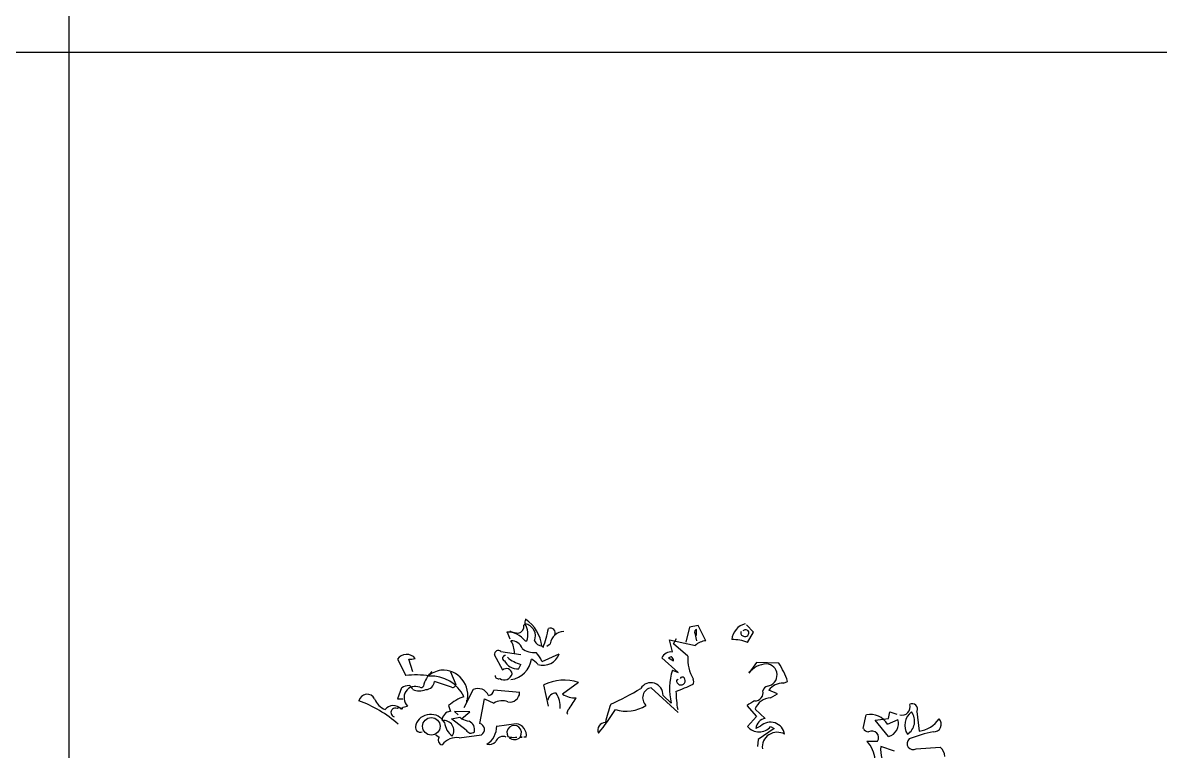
# Model space of a CAD drawing. Header units: millimetres. Extents: x 0 to 25200, y 0 to 17820.
# Drawn here: x 5622 to 6733, y 8252 to 8963 of the extents above; entities that cross this region are included whole.
import ezdxf

# ---------------------------------------------------------------- set-up
doc = ezdxf.new("R2010")
doc.units = ezdxf.units.MM
doc.header["$LTSCALE"] = 100
doc.header["$MEASUREMENT"] = 0
doc.layers.add('CO-TREE', color=251, linetype='Continuous')
doc.layers.add('TB-FORM', color=7, linetype='Continuous')

# ---------------------------------------------------------------- blocks, each defined once
blk = doc.blocks.new('T-114')
at = {"layer": 'CO-TREE'}
for p, q in [((-80.3, 1146.3), (-81.5, 1146.3)), ((88.9, 1145.7), (80.3, 1144)), ((96.4, 1130.8), (88.9, 1145.7)), ((142.9, 1139.4), (136, 1146.3)), ((-97.5, 1138.8), (-98.1, 1139.4)), ((-94.7, 1132.5), (-97.5, 1138.8)), ((-94.1, 1140), (-95.2, 1140)), ((80.3, 1144), (76.9, 1129.6)), ((85.5, 1138.2), (87.2, 1130.8)), ((87.2, 1135.9), (87.2, 1141.7)), ((137.1, 1129.1), (142.9, 1139.4)), ((-80.3, 1130.8), (-78.6, 1130.8)), ((-62.5, 1124.5), (-63.7, 1125.6)), ((-59.1, 1125.6), (-55.6, 1127.9)), ((63.7, 1119.9), (60.8, 1131.9)), ((60.8, 1131.9), (86.1, 1126.2)), ((64.8, 1127.9), (67.7, 1133.1)), ((78.6, 1115.9), (64.8, 1127.9)), ((-204.8, 1113), (-196.8, 1096.9)), ((-189.9, 1100.4), (-193.9, 1113)), ((-102.1, 1102.1), (-110.2, 1117)), ((-103.8, 1120.4), (-84.3, 1117.6)), ((-63.7, 1110.7), (-47, 1118.2)), ((69.4, 1099.8), (53.4, 1114.1)), ((62.5, 1115.3), (59.7, 1114.1)), ((59.7, 1114.1), (64.8, 1111.3)), ((-171.5, 1100.4), (-171, 1100.9)), ((-153.2, 1100.4), (-148, 1088.3)), ((-86.6, 1103.2), (-84.3, 1107.8)), ((63.7, 1102.1), (69.4, 1099.8)), ((145.7, 1109.5), (138.3, 1099.2)), ((138.3, 1100.4), (138.8, 1099.8)), ((138.8, 1099.8), (138.8, 1100.9)), ((138.8, 1100.9), (140, 1100.9)), ((167.5, 1109), (145.7, 1109.5)), ((-173.8, 1098.1), (-175.6, 1095.8)), ((-173.8, 1098.1), (-173.8, 1096.4)), ((-173.8, 1096.4), (-173.8, 1098.1)), ((-152, 1085.5), (-168.7, 1091.2)), ((-28.1, 1090), (-43.6, 1078.6)), ((67.7, 1092.3), (69.4, 1093.5)), ((172.1, 1089.5), (176.1, 1091.2)), ((-200.8, 1084.9), (-204.8, 1074)), ((-130.8, 1083.2), (-140, 1065.4)), ((-85.5, 1080.3), (-110.7, 1082.6)), ((-57.4, 1067.1), (-62, 1087.7)), ((69.4, 1060.8), (43, 1084.9)), ((166.4, 1079.1), (157.8, 1082.6)), ((159.5, 1075.1), (166.4, 1079.1)), ((-204.8, 1074), (-199.6, 1074)), ((-199.6, 1065.9), (-195.1, 1067.1)), ((-154.9, 1067.7), (-153.2, 1061.9)), ((-137.1, 1071.1), (-137.1, 1072.8)), ((-124.5, 1049.9), (-119.9, 1074)), ((-119.9, 1074), (-110.7, 1070)), ((54.5, 1077.4), (62.5, 1070)), ((136.5, 1067.7), (145.7, 1056.8)), ((-203.7, 1065.9), (-204.8, 1064.8)), ((-204.8, 1064.8), (-203.7, 1065.9)), ((-201.4, 1064.2), (-200.8, 1064.8)), ((-200.2, 1064.2), (-199.6, 1065.9)), ((-152, 1054.5), (-144, 1056.2)), ((-134.2, 1061.4), (-149.2, 1061.9)), ((-149.2, 1061.9), (-145.7, 1058.5)), ((-144, 1056.2), (-142.3, 1054.5)), ((-142.3, 1054.5), (-134.2, 1061.4)), ((-38.4, 1063.1), (-39.6, 1060.2)), ((-39.6, 1060.2), (-38.4, 1059.1)), ((145.7, 1056.8), (137.1, 1047)), ((154.3, 1055), (144.6, 1064.2)), ((250.1, 1045.3), (253, 1058.5)), ((274.8, 1055), (276, 1061.4)), ((276, 1061.4), (282.8, 1059.1)), ((302.3, 1061.9), (304.6, 1042.4)), ((-137.7, 1043.6), (-152, 1054.5)), ((-107.9, 1047.6), (-88.9, 1049.9)), ((149.7, 1047.6), (145.1, 1045.3)), ((162.9, 1045.3), (147.4, 1034.4)), ((159.5, 1047), (162.9, 1045.3)), ((261.6, 1053.3), (274.8, 1055)), ((274.8, 1037.3), (261.6, 1053.3)), ((273.7, 1049.3), (284, 1053.9)), ((-167.5, 1039), (-164.1, 1036.7)), ((-144.6, 1036.1), (-122.8, 1039)), ((-89.5, 1036.7), (-88.4, 1036.7)), ((-83.2, 1036.7), (-84.9, 1037.3)), ((-84.9, 1036.7), (-83.2, 1036.7)), ((-79.2, 1036.7), (-81.5, 1036.7)), ((147.4, 1034.4), (146.9, 1027.5)), ((253.6, 1032.7), (263.9, 1032.7)), ((280.5, 1022.9), (267.3, 1027.5)), ((301.8, 1025.2), (325.3, 1026.9))]:
    blk.add_line(p, q, dxfattribs=at)
blk.add_circle((-171.8, 1047.3), 8.61, dxfattribs=at)
for centre, radius, start, end in [((-88.5, 1145.1), 7.14, 285.3317, 9.1978), ((-71.4, 1148.3), 9.12, 155.8545, 192.7243), ((-96.1, 1137.4), 18.7, 339.3427, 32.4696), ((-82, 1135.6), 11.9, 335.7565, 82.0167), ((-101.6, 1120.6), 38.2, 7.4912, 55.1662), ((139.3, 1130.3), 17.7, 104.5014, 174.6464), ((-97.6, 1117.7), 21.7, 37.0878, 91.2702), ((-82.8, 1171.9), 33.9, 250.5235, 263.4873), ((-161, 1162), 105.3, 339.0983, 349.4844), ((-55.6, 1138.3), 4.88, 338.825, 111.175), ((-41.9, 1126.1), 13.9, 92.2727, 172.5222), ((87.5, 1139.4), 2.31, 97.1261, 209.7438), ((133.7, 1138.5), 3.21, 153.4349, 259.6952), ((135.1, 1138.2), 3.45, 41.635, 138.365), ((134.7, 1138.5), 3.56, 242.4037, 34.3292), ((-113, 1118.9), 22.4, 359.6668, 32.224), ((-93.2, 1120.4), 10.4, 16.2201, 95.0192), ((-70.7, 1140.7), 21.4, 234.1602, 273.3194), ((-62.2, 1135.6), 10.1, 208.7414, 261.8683), ((97.1, 1115.1), 15.7, 92.8026, 135.1224), ((123.2, 1097), 35, 66.4928, 92.5243), ((-196, 1106.8), 10.8, 38.821, 144.9973), ((-191.9, 1125.9), 13.1, 261.1596, 289.2292), ((-106.3, 1117.5), 3.87, 50.2263, 186.9946), ((-99.6, 1113.8), 2.65, 81.8703, 253.0721), ((-87.1, 1118.3), 15, 207.739, 271.7482), ((-76.8, 1138.3), 31.4, 228.7415, 256.1529), ((-97, 1115.9), 23.1, 277.1264, 352.8736), ((-86.3, 1091.5), 24.8, 41.2499, 60.1713), ((-83.8, 1103.5), 21.3, 19.6553, 47.7248), ((-62.7, 1123.7), 16.7, 252.6918, 340.4383), ((62.1, 1110.5), 9.49, 80.5456, 157.5636), ((60.3, 1111.4), 4.5, 358.7818, 60.708), ((120.7, 1113.8), 42.1, 177.1858, 208.8034), ((-153.8, 1080.8), 26.4, 132.1581, 167.329), ((-159.5, 1079.1), 23.1, 97.1251, 133.9949), ((-160.7, 1077.6), 24.5, 344.5649, 93.7824), ((-98.4, 1098.2), 5.43, 5.0042, 133.8837), ((118.3, 1084.1), 57.5, 161.7154, 194.1937), ((157, 1084.8), 23.6, 93.6631, 142.4819), ((154.9, 1097.4), 11, 279.0726, 86.953), ((103, 1066.8), 77.1, 18.4576, 33.1844), ((-187.2, 1020.5), 77, 79.9952, 97.1406), ((-177.5, 1092), 8.86, 271.3927, 354.6575), ((-172.4, 1060.1), 36.3, 26.454, 92.1914), ((-106.4, 1096.9), 3.16, 178.9595, 297.0297), ((-100.5, 1100.4), 7.76, 234.6449, 347.064), ((-42.3, 1048), 44.4, 71.4154, 116.3417), ((42.7, 1078.1), 11.8, 356.6422, 148.3067), ((71.9, 1091.9), 4.24, 173.9046, 40.3008), ((73.4, 1092.5), 2.74, 50.404, 145.8562), ((78.9, 1090.9), 5.52, 332.1037, 27.8963), ((171.5, 1072.3), 17.2, 88.0446, 143.2374), ((-234.6, 1070.3), 8.29, 26.3599, 166.3205), ((-193.6, 1074.8), 12.3, 88.6678, 125.5376), ((-187.4, 1075.2), 11.1, 66.6587, 226.7915), ((-195.9, 1081.5), 6.18, 15.2565, 65.9461), ((-183.6, 1099.9), 17.9, 249.3914, 290.6086), ((-181.9, 1087.7), 2.57, 243.4363, 333.4336), ((-151.1, 1088.4), 3.13, 253.4135, 357.6619), ((-126.1, 1073.2), 11, 22.3673, 115.5577), ((-116.7, 1083.4), 6.09, 278.1306, 351.8694), ((-95.3, 1080.7), 9.78, 259.9562, 357.3634), ((-50.2, 1071.9), 7.83, 88.0915, 173.1111), ((-70.3, 1066.2), 24.4, 356.6336, 33.5034), ((-32.2, 1095.3), 20.2, 235.6994, 275.0589), ((-147.2, 1388.7), 353.6, 295.2138, 300.5808), ((44.5, 1075.1), 9.92, 98.3779, 228.2236), ((-65.7, 1426), 369.3, 291.0824, 293.8764), ((174.7, 1082.9), 107.6, 180.7655, 190.2895), ((144.4, 1080.1), 7.9, 267.3974, 13.6576), ((158.3, 1080.3), 6.54, 105.2552, 164.7448), ((-283.5, 960.3), 119.2, 48.3361, 69.9882), ((-211, 1079.9), 17.2, 199.9433, 250.0567), ((-208.9, 1057.7), 9.93, 40.7812, 143.461), ((-125.3, 1033.6), 45.1, 108.9719, 130.9913), ((-102.8, 1057.5), 14.8, 66.8673, 122.66), ((-102.4, 1114.4), 82, 321.2477, 331.3721), ((116.5, 1026.3), 120.8, 159.4137, 168.2079), ((18.4, 1099.1), 37, 253.6319, 301.7018), ((173.5, 1015.9), 63.6, 117.6626, 125.5524), ((160.3, 1058.4), 16.8, 92.7514, 159.565), ((287.8, 1066.2), 8.05, 254.6777, 18.5955), ((297.9, 1064.4), 5.06, 331.0155, 118.9845), ((-207, 1060.8), 4.27, 67.8569, 252.8355), ((-203.2, 1060.9), 4.44, 47.8227, 119.4969), ((-172.5, 1043.6), 15.4, 28.6577, 160.676), ((-152.4, 1053.1), 8.87, 95.3627, 182.2655), ((-142.9, 1155.6), 176.7, 319.4582, 328.6575), ((257.2, 1040), 18.9, 29.4122, 102.6628), ((307.3, 1048.2), 16.6, 127.6066, 211.5185), ((285, 1052.3), 15.2, 302.5447, 36.5804), ((-182.4, 1046.6), 5.07, 155.551, 289.4699), ((-159.5, 1043.2), 9.69, 326.3773, 99.9797), ((-140.7, 1052.6), 18.2, 184.9262, 234.0255), ((-112.2, 1139.1), 89.8, 250.4078, 255.3868), ((-138.6, 1043.9), 9.12, 347.2771, 65.853), ((-125.8, 1044.1), 5.94, 300.7741, 77.1712), ((-128.4, 1047.3), 20.5, 301.6232, 0.8972), ((-90.9, 1041), 7.12, 327.8275, 212.1725), ((-90.6, 1038.4), 11.6, 351.3005, 81.6379), ((-1.8, 1043.6), 7.43, 89.6849, 202.935), ((148.3, 1056.5), 14.7, 220.4272, 319.5728), ((156.2, 1044.1), 11.1, 99.7908, 173.6806), ((159.3, 1037.1), 14.2, 9.9389, 132.3548), ((255.6, 1047.9), 6.03, 205.3469, 267.273), ((271.2, 1050.1), 13.3, 285.6053, 16.6216), ((299.5, 1072.6), 30.6, 279.7181, 323.6847), ((318.8, 1049.3), 7.46, 267.2568, 43.8552), ((-160.3, 1033.9), 4.75, 143.7181, 258.3569), ((-147, 1018.5), 17.8, 82.0367, 142.9222), ((-133, 1045.9), 5.25, 206.4234, 309.3871), ((-101.8, 1029.9), 7.51, 65.1486, 162.7763), ((-91.8, 1055.6), 19.1, 254.292, 276.9106), ((-90.7, 1042.8), 8.45, 232.777, 313.2486), ((166, 1026.9), 14.6, 60.0862, 186.5952), ((258.6, 1036.3), 6.44, 325.3682, 120.9366), ((298.9, 1030.5), 6.02, 132.4174, 298.0178), ((340, 924.5), 119.3, 100.4178, 112.2099), ((-115.3, 1038.5), 8.98, 255.1866, 314.6762), ((232.7, 1012.5), 29, 4.652, 43.9571), ((290.1, 1023.6), 23.1, 170.2636, 228.4544), ((316.7, 1016.9), 13.2, 3.7321, 49.398)]:
    blk.add_arc(centre, radius, start, end, dxfattribs=at)

msp = doc.modelspace()

# ---------------------------------------------------------------- linework, layer by layer
at = {"layer": 'TB-FORM', "color": 251}
for p, q in [((5666.7, 16350), (5666.7, 4710)), ((12000, 8934), (600, 8934))]:
    msp.add_line(p, q, dxfattribs=at)

# ---------------------------------------------------------------- block references
at = {"layer": 'CO-TREE'}
msp.add_blockref('T-114', (6192.6, 7228.7), dxfattribs=at)

doc.saveas('drawing.dxf')
